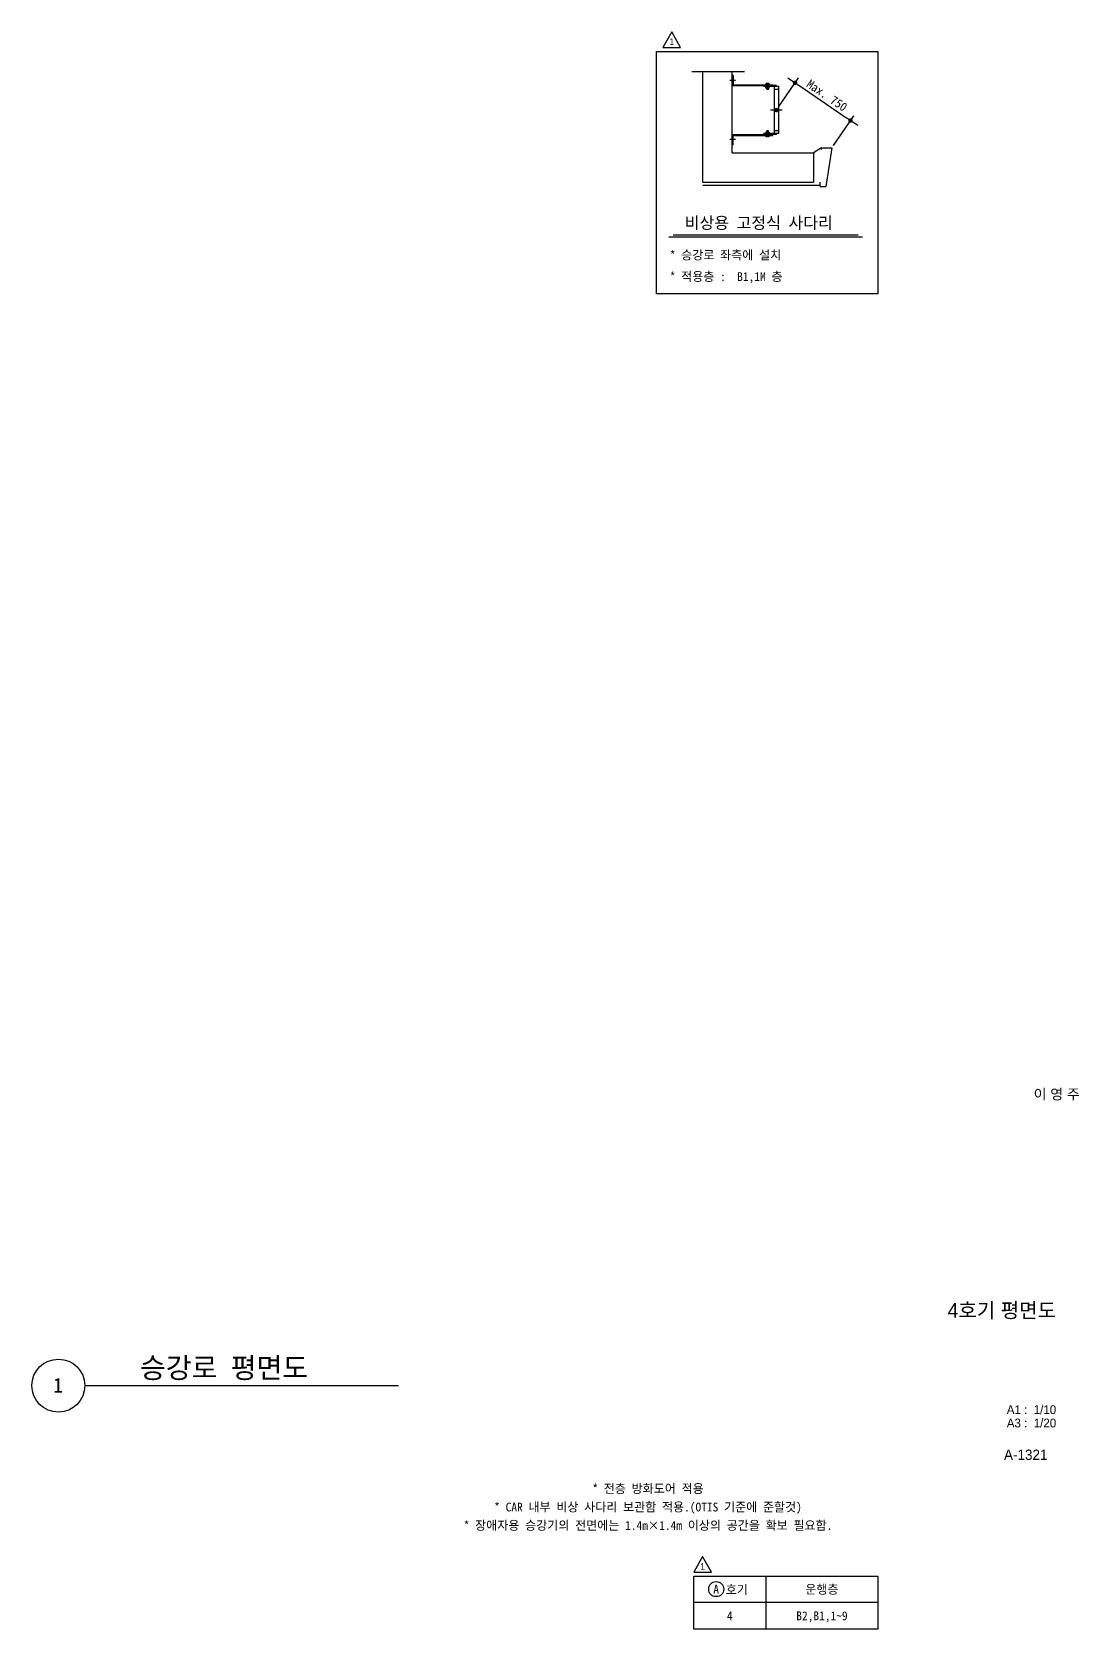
# Model space of a CAD drawing. Extents: x -9109 to 174251, y 57759 to 115528.
# Drawn here: x 129409 to 132970, y 110100 to 115528 of the extents above; entities that cross this region are included whole.
import ezdxf
from ezdxf.enums import TextEntityAlignment as Align

# ---------------------------------------------------------------- set-up
doc = ezdxf.new("R2010")
doc.units = 0
doc.header["$LTSCALE"] = 600
doc.header["$MEASUREMENT"] = 0
doc.linetypes.add('CENTER', pattern=[2, 1.25, -0.25, 0.25, -0.25])
doc.linetypes.add('PHANTOM', pattern=[2.5, 1.25, -0.25, 0.25, -0.25, 0.25, -0.25])
doc.layers.get('0').update_dxf_attribs({"linetype": 'CONTINUOUS'})
for name, color, linetype in [('1', 3, 'CONTINUOUS'), ('3', 1, 'CENTER'), ('4', 6, 'PHANTOM'), ('A-BORD-TEXT', 3, 'CONTINUOUS'), ('A-DIMS', 7, 'CONTINUOUS')]:
    doc.layers.add(name, color=color, linetype=linetype)
for name, color, linetype, lineweight in [('A-MKXS-TEXT1', 3, 'CONTINUOUS', 25), ('A-XXXX-SYMB', 7, 'CONTINUOUS', 25), ('A-XXXX-TABL', 7, 'CONTINUOUS', 25), ('A-XXXX-TXT1', 3, 'CONTINUOUS', 25)]:
    doc.layers.add(name, color=color, linetype=linetype, lineweight=lineweight)
doc.styles.add('HY울릉도L', font='')
doc.styles.add('OTIS', font='')
doc.styles.add('돋움체', font='')
doc.styles.add('맑은고딕', font='')
doc.styles.get('HY울릉도L').set_extended_font_data('Dotum')
doc.styles.get('OTIS').set_extended_font_data('Dotum')
doc.styles.get('돋움체').set_extended_font_data('DotumChe')
doc.styles.get('맑은고딕').set_extended_font_data('Dotum')
doc.dimstyles.new('CDIM', dxfattribs={"dimtxt": 3, "dimasz": 1.5, "dimexe": 2, "dimexo": 1, "dimgap": 1, "dimtad": 1, "dimdec": 0, "dimrnd": 0.5, "dimzin": 0, "dimdsep": 32, "dimlunit": 6, "dimtxsty": 'HY울릉도L', "dimblk1": '_CIDOT', "dimblk2": '_CIDOT', "dimsah": 1, "dimcen": 5.5, "dimclrd": 2, "dimclre": 2, "dimclrt": 7, "dimadec": 0, "dimazin": 0, "dimtfac": 1, "dimtdec": 0, "dimtix": 1, "dimtmove": 2, "dimatfit": 1, "dimldrblk": '_CIDOT', "dimfxl": 1, "dimtolj": 1, "dimtzin": 0, "dimlwd": -1, "dimarcsym": 0})

# ---------------------------------------------------------------- blocks, each defined once
blk = doc.blocks.new('A$C0DD524BE')
for p, q in [((0, 472), (0, 402)), ((6, 472), (0, 472)), ((6, 472), (6, 408)), ((0, 402), (275, 402)), ((6, 408), (275, 408)), ((300, 402), (215, 402)), ((215, 402), (215, 396)), ((300, 396), (215, 396)), ((231, 416), (229, 415)), ((229, 415), (229, 408)), ((251, 408), (229, 408)), ((231, 396), (229, 395)), ((229, 387), (229, 395)), ((231, 386), (229, 387)), ((249, 416), (231, 416)), ((231, 396), (249, 396)), ((231, 386), (249, 386)), ((234, 386), (234, 379)), ((246, 379), (234, 379)), ((235, 415), (235, 408)), ((235, 387), (235, 395)), ((244, 377), (236, 377)), ((245, 415), (245, 408)), ((245, 387), (245, 395)), ((246, 386), (246, 379)), ((249, 416), (251, 415)), ((249, 396), (251, 395)), ((249, 386), (251, 387)), ((251, 415), (251, 408)), ((251, 387), (251, 395)), ((275, 408), (275, 402)), ((315, 396), (285, 396)), ((285, 396), (285, 76)), ((300, 396), (300, 402)), ((315, 396), (315, 76)), ((0, 0), (0, 70)), ((0, 70), (275, 70)), ((6, 0), (0, 0)), ((6, 0), (6, 64)), ((6, 64), (275, 64)), ((300, 76), (215, 76)), ((215, 70), (215, 76)), ((215, 70), (215, 76)), ((300, 70), (215, 70)), ((231, 86), (229, 85)), ((229, 85), (229, 77)), ((231, 76), (229, 77)), ((251, 64), (229, 64)), ((229, 57), (229, 64)), ((231, 56), (229, 57)), ((231, 86), (249, 86)), ((231, 76), (249, 76)), ((249, 56), (231, 56)), ((234, 86), (234, 93)), ((246, 93), (234, 93)), ((235, 85), (235, 77)), ((235, 57), (235, 64)), ((244, 95), (236, 95)), ((245, 85), (245, 77)), ((245, 57), (245, 64)), ((246, 86), (246, 93)), ((249, 86), (251, 85)), ((249, 76), (251, 77)), ((249, 56), (251, 57)), ((251, 85), (251, 77)), ((251, 57), (251, 64)), ((275, 64), (275, 70)), ((315, 76), (285, 76)), ((315, 76), (285, 76)), ((300, 70), (300, 76))]:
    blk.add_line(p, q)
at = {"color": 4}
for p, q in [((315, 376), (285, 376)), ((315, 96), (285, 96))]:
    blk.add_line(p, q, dxfattribs=at)
for centre, radius, start, end in [((231, 410), 5.95, 53.9834, 90.1631), ((231, 390), 5.95, 53.9834, 90.1631), ((231, 392), 5.95, 269.8369, 306.0166), ((240, 402), 13.8, 66.5734, 113.4266), ((240, 382), 13.8, 66.5734, 113.4266), ((240, 400), 13.8, 246.5734, 293.4266), ((249, 410), 5.95, 89.8369, 126.0166), ((249, 390), 5.95, 89.8369, 126.0166), ((249, 392), 5.95, 233.9834, 270.1631), ((231, 80), 5.95, 53.9834, 90.1631), ((231, 82), 5.95, 269.8369, 306.0166), ((231, 62), 5.95, 269.8369, 306.0166), ((240, 72), 13.8, 66.5734, 113.4266), ((240, 90), 13.8, 246.5734, 293.4266), ((240, 70), 13.8, 246.5734, 293.4266), ((249, 80), 5.95, 89.8369, 126.0166), ((249, 82), 5.95, 233.9834, 270.1631), ((249, 62), 5.95, 233.9834, 270.1631)]:
    blk.add_arc(centre, radius, start, end)
at = {"layer": '1', "color": 1, "linetype": 'CENTER'}
for p, q in [((22, 437), (-16, 437)), ((22, 35), (-16, 35))]:
    blk.add_line(p, q, dxfattribs=at)
at = {"layer": '1'}
for p, q in [((234, 379), (236, 377)), ((246, 379), (244, 377)), ((234, 93), (236, 95)), ((246, 93), (244, 95))]:
    blk.add_line(p, q, dxfattribs=at)
at = {"layer": '3'}
blk.add_line((339, 236), (261, 236), dxfattribs=at)
blk = doc.blocks.new('_CIDOT')
at = {"color": 0, "linetype": 'ByBlock'}
blk.add_line((2, 0), (-1, 0), dxfattribs=at)
at = {"color": 0, "linetype": 'ByBlock', "const_width": 0.5}
blk.add_lwpolyline([(-0.25, 0, 1), (0.25, 0, 1)], format="xyb", close=True, dxfattribs=at)
blk = doc.blocks.new('*D992')
at = {"layer": 'A-DIMS', "lineweight": -2, "transparency": 16777216}
for p, q in [((131946, 115270.5), (132015.1, 115371.7)), ((132134.7, 115141.8), (132203.8, 115243))]:
    blk.add_line(p, q, dxfattribs=at)
at = {"layer": 'A-DIMS', "transparency": 16777216}
blk.add_line((132016.2, 115346.7), (132180.1, 115234.9), dxfattribs=at)
at = {"layer": 'A-DIMS', "transparency": 16777216, "xscale": 15, "yscale": 15, "zscale": 15}
for p, rotation in [((132003.8, 115355.2), 145.6923263926858), ((132192.5, 115226.4), 325.6923263926858)]:
    blk.add_blockref('_CIDOT', p, dxfattribs=dict(at, rotation=rotation))
at = {"layer": 'A-DIMS', "color": 3, "transparency": 16777216, "insert": (132112.4, 115311.7), "char_height": 30, "attachment_point": 5, "rotation": 325.6923, "style": '돋움체'}
blk.add_mtext('\\A1;Max. 750', dxfattribs=at)

msp = doc.modelspace()

# ---------------------------------------------------------------- linework, layer by layer
for p, q in [((131690.4, 115017), (131690.4, 115393.7)), ((131790.4, 115117), (131790.4, 115393.7))]:
    msp.add_line(p, q)
at = {"color": 7}
for p, q in [((132094.1, 115133.5), (132066.6, 115117)), ((132094.1, 115133.5), (132129.1, 115133.5)), ((132094.1, 115132.5), (132094.1, 115133.5)), ((132094.1, 115128.5), (132094.1, 115133.5)), ((132094.1, 115133.5), (132094.1, 115132.5)), ((132129.1, 115133.5), (132109.1, 115002.1)), ((131790.4, 115117), (132066.6, 115117)), ((132066.6, 115117), (132066.6, 115017)), ((131690.4, 115017), (132066.6, 115017)), ((132089.1, 115002.1), (132089.1, 115017.1)), ((132089.1, 115002.1), (132109.1, 115002.1))]:
    msp.add_line(p, q, dxfattribs=at)
at = {"color": 4, "linetype": 'Continuous'}
for points in [[(131554.8, 115475.3), (131614.8, 115475.3), (131584.8, 115527.8), (131554.8, 115475.3)], [(131659.6, 110293.3), (131719.6, 110293.3), (131689.6, 110345.8), (131659.6, 110293.3)]]:
    msp.add_lwpolyline(points, dxfattribs=at)
at = {"layer": '1'}
for p, q in [((131574.9, 114831.2), (132233.8, 114831.2)), ((131589.9, 114838.7), (132218.8, 114838.7))]:
    msp.add_line(p, q, dxfattribs=at)
at = {"layer": '1', "const_width": 7.5}
msp.add_lwpolyline([(131944.2, 115262.2, -1), (131936.7, 115262.2, -1)], format="xyb", close=True, dxfattribs=at)
at = {"layer": '1'}
msp.add_circle((131735.7, 110235.2), 25.5, dxfattribs=at)
at = {"layer": '4'}
for p, q in [((131652.6, 115393.7), (131831.7, 115393.7)), ((131690.4, 115007.1), (132089.1, 115007.1))]:
    msp.add_line(p, q, dxfattribs=at)
at = {"layer": 'A-XXXX-SYMB'}
msp.add_line((129588.9, 110927), (130655.8, 110927), dxfattribs=at)
msp.add_circle((129498.9, 110927), 90, dxfattribs=at)
at = {"layer": 'A-XXXX-TABL'}
for p, q in [((131904.6, 110279.6), (131904.6, 110099.6)), ((132285.9, 110189.6), (131659.6, 110189.6))]:
    msp.add_line(p, q, dxfattribs=at)
for points in [[(131532.3, 115461.6), (132285.9, 115461.6), (132285.9, 114637.4), (131532.3, 114637.4)], [(131659.6, 110279.6), (132285.9, 110279.6), (132285.9, 110099.6), (131659.6, 110099.6)]]:
    msp.add_lwpolyline(points, close=True, dxfattribs=at)

# ---------------------------------------------------------------- block references
at = {"layer": '1', "xscale": 0.5, "yscale": 0.5, "zscale": 0.5}
msp.add_blockref('A$C0DD524BE', (131790.4, 115144.2), dxfattribs=at)

# ---------------------------------------------------------------- texts
at = {"color": 4, "linetype": 'Continuous', "style": 'OTIS'}
for p in [(131584.8, 115494.5), (131689.6, 110312.5)]:
    msp.add_text('1', height=22.5, dxfattribs=at).set_placement(p, align=Align.MIDDLE_CENTER)
at = {"layer": 'A-BORD-TEXT', "style": '맑은고딕'}
msp.add_text('이 영 주', height=35, dxfattribs=at).set_placement((132972.2, 111899.8), align=Align.RIGHT)
at = {"layer": 'A-MKXS-TEXT1', "style": '돋움체'}
for s, height, p in [('비상용 고정식 사다리', 40, (131628.8, 114858.9)), ('* 승강로 좌측에 설치', 30, (131578, 114754.5)), ('* 적용층 :  B1,1M 층', 30, (131578, 114681.3)), ('호기', 30, (131768.4, 110218.1))]:
    msp.add_text(s, height=height, dxfattribs=at).set_placement(p)
for s, p in [('* 전층 방화도어 적용', (131504, 110561.8)), ('* CAR 내부 비상 사다리 보관함 적용.(OTIS 기준에 준할것)', (131504, 110499.3)), ('* 장애자용 승강기의 전면에는 1.4m×1.4m 이상의 공간을 확보 필요함.', (131504, 110436.8))]:
    msp.add_text(s, height=30, dxfattribs=at).set_placement(p, align=Align.CENTER)
for s, p in [('A', (131735.7, 110235.2)), ('운행층', (132095.3, 110234.6)), ('4', (131782.1, 110144.6)), ('B2,B1,1~9', (132095.3, 110144.6))]:
    msp.add_text(s, height=30, dxfattribs=at).set_placement(p, align=Align.MIDDLE_CENTER)
at = {"layer": 'A-XXXX-TXT1', "style": '맑은고딕'}
msp.add_text('4호기 평면도', height=50, dxfattribs=at).set_placement((132707.1, 111182.8), align=Align.MIDDLE_CENTER)
at = {"layer": 'A-XXXX-TXT1', "style": '돋움체'}
msp.add_text('승강로 평면도', height=70, dxfattribs=at).set_placement((130348.5, 110931.5), align=Align.BOTTOM_RIGHT)
msp.add_text('1', height=50, dxfattribs=at).set_placement((129497.8, 110928.1), align=Align.MIDDLE)
at = {"layer": 'A-XXXX-TXT1', "style": '맑은고딕'}
for s, height, p in [('A1 :  1/10', 30, (132891.9, 110830.3)), ('A3 :  1/20', 30, (132891.9, 110784.9)), ('A-1321', 35, (132862.1, 110674.6))]:
    msp.add_text(s, height=height, dxfattribs=at).set_placement(p, align=Align.RIGHT)

# ---------------------------------------------------------------- dimensions: what is measured, and where the dimension line sits
at = {"layer": 'A-DIMS'}
dim = msp.add_aligned_dim(p1=(131940.4, 115262.2), p2=(132129.1, 115133.5), distance=112.5, text='Max. 750', dimstyle='CDIM', override={"dimscale": 10, "dimtxsty": '돋움체', "dimclrd": 256, "dimclre": 256, "dimclrt": 3}, dxfattribs=at)
dim.commit()
dim.dimension.update_dxf_attribs({"geometry": '*D992', "text_midpoint": (132112.4, 115311.7)})

doc.saveas('drawing.dxf')
